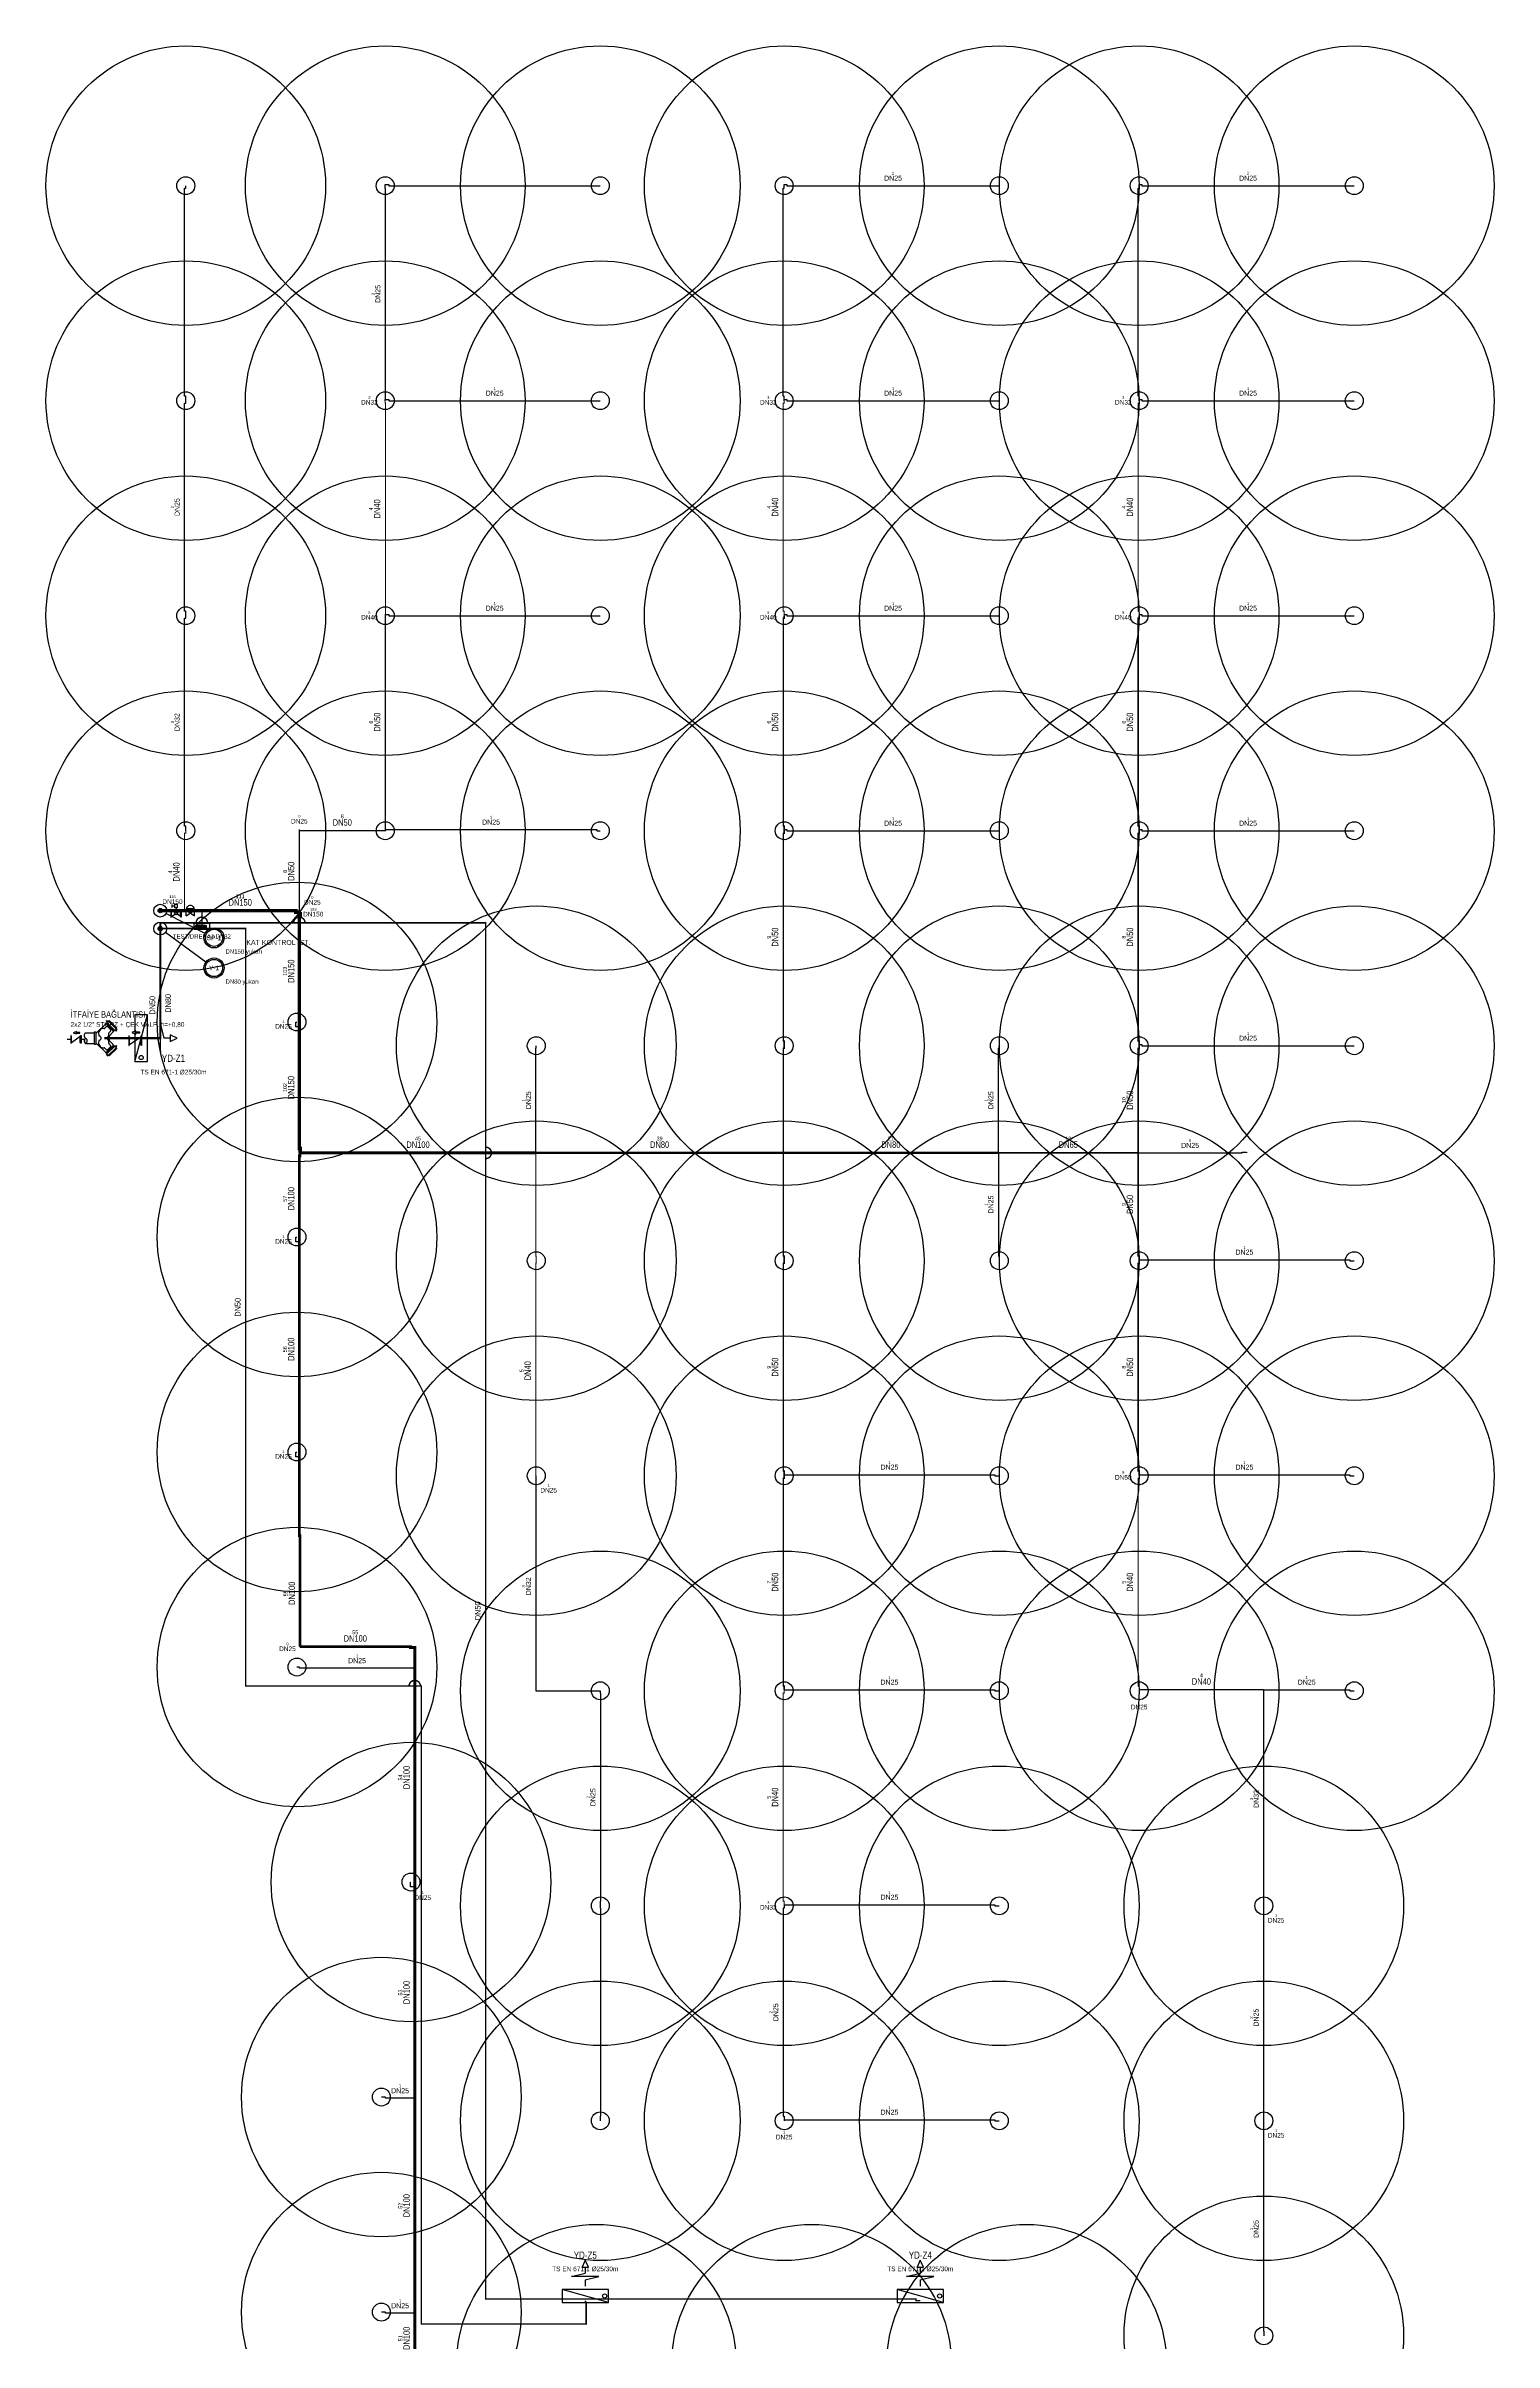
# Model space of a CAD drawing. Header units: centimetres. Extents: x 247996 to 314900, y -468471 to -440326.
# Drawn here: x 250247 to 252266, y -454079 to -450876 of the extents above; entities that cross this region are included whole.
import ezdxf
from ezdxf.enums import TextEntityAlignment as Align

# ---------------------------------------------------------------- set-up
doc = ezdxf.new("R2010")
doc.units = ezdxf.units.CM
for name, color, linetype in [('SCOTT-MTY-SPRINKLER', 15, 'Continuous'), ('SCOTT-MTY-SPRINKLER-BORU', 140, 'Continuous'), ('SCOTT-MTY-SPRINKLER-CAP', 141, 'Continuous'), ('SCOTT-MTY-SPRINKLER-KORUMA', 8, 'Continuous'), ('SCOTT-MTY-YANGIN-DOLAP', 1, 'Continuous'), ('SCOTT-MTY-YANGIN-DOLAP-BORU', 1, 'Continuous'), ('SCOTT-MTY-YANGIN-ITFAIYE', 1, 'Continuous'), ('SCOTT-MTY-YANGIN-KOLON', 6, 'Continuous'), ('SCOTT-MTY-YANGIN-VANA', 1, 'Continuous')]:
    doc.layers.add(name, color=color, linetype=linetype)
doc.styles.add('ROTAS', font='arial.ttf')

# ---------------------------------------------------------------- blocks, each defined once
blk = doc.blocks.new('ASL-SPR-UP')
blk.add_circle((0, 0), 12.5)
blk = doc.blocks.new('Y-KOLON')
blk.add_hatch(color=7).paths.add_polyline_path([(3, 0), (2.8, 1.1), (2.1, 2.1), (1.1, 2.8), (0, 3), (-1.1, 2.8), (-2.1, 2.1), (-2.8, 1.1), (-3, 0), (-2.8, -1.1), (-2.1, -2.1), (-1.1, -2.8), (0, -3), (1.1, -2.8), (2.1, -2.1), (2.8, -1.1)])
for radius in [9, 3]:
    blk.add_circle((0, 0), radius)
blk = doc.blocks.new('ASL-YD-PLAN')
for p, q in [((-21.2, 7.3), (0, 12.3)), ((21.2, 7.3), (-21.2, 7.3)), ((0, 32.8), (-5, 22)), ((-5, 22), (5, 22)), ((5, 22), (0, 32.8)), ((0, 22), (0, 12.3)), ((0, 2.3), (21.2, 7.3)), ((0, 2.3), (0, -7.8)), ((36, -32.8), (-36, -12.8)), ((30, -22.8), (30, -22.8))]:
    blk.add_line(p, q)
for points in [[(-36, -12.8), (-36, -32.8), (36, -32.8), (36, -12.8), (-36, -12.8)], [(36, -32.8), (-36, -12.8), (-36, -32.8), (36, -32.8)]]:
    blk.add_lwpolyline(points)
blk.add_circle((30, -22.8), 3.25)
blk = doc.blocks.new('ASL-IZL-KELEBEK')
for p, q in [((-4.4, -6.8), (-17.1, 1.9)), ((-17.1, -22.4), (-17.1, 1.9)), ((-15.3, 12.6), (-15.3, 23.4)), ((-15.3, 12.6), (-15.3, 23.4)), ((-15.3, 12.6), (-15.3, 23.4)), ((-15.3, 12.6), (-15.3, 23.4)), ((-15.3, 18), (-4.7, 18)), ((-15.3, 18), (-4.7, 18)), ((-15.3, 18), (-4.7, 18)), ((-15.3, 18), (-4.7, 18)), ((0.1, 10.8), (0.1, -10.2)), ((4.6, -6.7), (17.1, 1.9)), ((17.1, -22.4), (17.1, 1.9)), ((-17.1, -22.4), (-4.4, -13.6)), ((17.1, -22.4), (4.6, -13.7))]:
    blk.add_line(p, q)
for points in [[(-18.2, 4.8), (-20, 4.8), (-20, -25.2), (-18.2, -25.2), (-18.2, 4.8)], [(4.9, 25.2), (4.9, 10.8), (-4.7, 10.8), (-4.7, 25.2), (4.9, 25.2)], [(4.9, 25.2), (4.9, 10.8), (-4.7, 10.8), (-4.7, 25.2), (4.9, 25.2)], [(4.9, 25.2), (4.9, 10.8), (-4.7, 10.8), (-4.7, 25.2), (4.9, 25.2)], [(4.9, 25.2), (4.9, 10.8), (-4.7, 10.8), (-4.7, 25.2), (4.9, 25.2)], [(18.2, 4.8), (20, 4.8), (20, -25.2), (18.2, -25.2), (18.2, 4.8)]]:
    blk.add_lwpolyline(points)
blk.add_circle((0.1, -10.2), 5.68)
blk = doc.blocks.new('ASL-FS')
for p, q in [((-16.3, 7.7), (16.2, 7.7)), ((-16.2, -20), (-16.2, 2)), ((-16.2, 2), (16.3, -20)), ((-16.2, -20), (16.3, 2)), ((0.1, -9), (0.1, 7.7)), ((16.3, -20), (16.3, 2))]:
    blk.add_line(p, q)
blk.add_lwpolyline([(16.2, 7.7), (14.8, 11.1), (12.8, 14.1), (10.1, 16.6), (7, 18.5), (3.5, 19.6), (-0.1, 20), (-3.7, 19.6), (-7.2, 18.5), (-10.3, 16.6), (-12.9, 14.1), (-15, 11.1), (-16.3, 7.7)])
blk = doc.blocks.new('ASL-TEST')
for p, q in [((-34, 5), (-32, 10)), ((-29, 10), (-26, 5)), ((-27, 0), (-21, 0)), ((-21, 10), (-7, -10)), ((-21, -10), (-7, 10)), ((-21, 10), (-7, -10)), ((-21, -10), (-7, 10)), ((-7, 0), (-6, 0)), ((-6, 8), (3, 4)), ((-6, -8), (-6, 8)), ((5, -6), (18, 6)), ((5, 6), (18, -6)), ((19, 4), (28, 8)), ((28, -8), (28, 8)), ((-34, -5), (-32, -10)), ((-29, -10), (-26, -5)), ((-6, -8), (3, -4)), ((19, -4), (28, -8))]:
    blk.add_line(p, q)
for points in [[(-44, -19), (-44, 19), (44, 19), (44, -19), (-44, -19)], [(-34, -5), (-34, 5)], [(-27, -2), (-27, 2), (-33, 2), (-33, -2), (-27, -2)], [(-32, 10), (-29, 10)], [(-26, -5), (-26, 5)], [(-21, -10), (-21, 10), (-7, 10), (-7, -10), (-21, -10)], [(-32, -10), (-29, -10)]]:
    blk.add_lwpolyline(points)
blk.add_circle((11, 0), 8.88)
blk = doc.blocks.new('ASL-ITFAIYE')
for p, q in [((-80.2, -16.6), (-80.2, 7.8)), ((-45.9, -16.6), (-45.9, 7.8)), ((-26.1, 20.7), (9, 20.7)), ((13.9, 24.4), (14.3, 23.8)), ((20.1, 23.3), (50.1, 53.3)), ((49.4, 38.7), (55, 44.3)), ((50.7, 53.6), (51.8, 53.6)), ((52.4, 53.8), (58.4, 59.9)), ((54.6, 56), (83.1, 27.5)), ((54.8, 65.7), (58.2, 69.2)), ((54.8, 65.7), (58.4, 62.1)), ((56, 57.4), (84.5, 28.9)), ((57.1, 63.4), (60.5, 66.9)), ((58.2, 69.2), (61.9, 65.5)), ((58.4, 59.8), (86.5, 31.7)), ((60.5, 44.3), (71.4, 33.4)), ((64, 65.5), (64.1, 65.6)), ((66, 22.5), (71.4, 27.9)), ((67, 9.6), (80.4, 23.1)), ((80.7, 23.6), (80.7, 24.7)), ((80.9, 25.3), (87, 31.3)), ((89.1, 31.3), (92.8, 27.7)), ((90.5, 30), (93.9, 33.4)), ((92.6, 37), (92.6, 37)), ((92.6, 34.8), (96.2, 31.1)), ((92.8, 27.7), (96.2, 31.1)), ((-96.2, -4.3), (-83.1, -4.3)), ((-43, -4.3), (-32.6, -4.3)), ((-26.1, -20.7), (9, -20.7)), ((13.9, -24.4), (14.3, -23.8)), ((20.1, -23.3), (50.2, -53.3)), ((49.4, -38.7), (55, -44.3)), ((50.7, -53.6), (51.8, -53.6)), ((52.4, -53.8), (58.4, -59.9)), ((54.6, -56), (83.1, -27.5)), ((54.8, -65.7), (58.4, -62.1)), ((56, -57.4), (84.5, -28.9)), ((57.1, -63.4), (60.5, -66.9)), ((58.2, -69.2), (61.9, -65.5)), ((58.4, -59.8), (86.5, -31.7)), ((60.5, -44.3), (71.4, -33.4)), ((64.1, -65.5), (64.1, -65.6)), ((66, -22.5), (71.4, -27.9)), ((67, -9.6), (80.4, -23.1)), ((80.7, -24.7), (80.7, -23.6)), ((80.9, -25.3), (87, -31.3)), ((89.1, -31.3), (92.8, -27.7)), ((90.5, -30), (94, -33.4)), ((92.6, -34.8), (96.2, -31.1)), ((92.6, -37), (92.6, -37)), ((92.8, -27.7), (96.2, -31.1))]:
    blk.add_line(p, q)
for points in [[(-81.3, 10.7), (-83.1, 10.7), (-83.1, -19.4), (-81.3, -19.4), (-81.3, 10.7)], [(-80.2, -16.6), (-45.9, 7.8)], [(-73.9, 21.1), (-60.8, 16.3), (-63.3, 20.1), (-48.3, 20.1), (-48.3, 22.1), (-63.3, 22.1), (-60.8, 26), (-73.9, 21.1)], [(-44.8, 10.7), (-43, 10.7), (-43, -19.4), (-44.8, -19.4), (-44.8, 10.7)], [(-26.1, 20.7), (-28.1, 18.6), (-29.7, 16), (-30.6, 13.3), (-31, 10.3), (-30.6, 7.4), (-29.7, 4.6), (-28.1, 2.1), (-26.1, 0)], [(9, -24.4), (9, 24.4), (13.9, 24.4), (13.9, -24.4), (9, -24.4)], [(14.3, 23.8), (14.9, 23.2), (15.5, 22.7), (16.3, 22.4), (17.1, 22.2), (17.9, 22.2), (18.7, 22.4), (19.5, 22.8), (20.1, 23.3)], [(46.4, 37.6), (42.1, 37.5), (37.9, 36.4), (34, 34.5), (30.7, 31.9), (27.9, 28.5), (25.9, 24.7), (24.8, 20.6), (24.6, 16.3), (25.3, 12), (26.9, 8)], [(27.1, -8), (28.8, -7.8), (30.3, -7.3), (31.8, -6.5), (33, -5.4), (34, -4), (34.7, -2.5), (35, -0.8), (35, 0.8), (34.7, 2.5), (34, 4), (33, 5.4), (31.8, 6.5), (30.3, 7.3), (28.8, 7.8), (27.1, 8)], [(46.4, 37.6), (47.2, 37.6), (48, 37.8), (48.8, 38.2), (49.4, 38.7)], [(50.7, 53.6), (50.5, 53.6), (50.4, 53.5), (50.3, 53.4), (50.1, 53.3)], [(51.8, 53.6), (52, 53.6), (52.1, 53.6), (52.2, 53.7), (52.4, 53.8)], [(60.5, 44.3), (59.8, 44.8), (59, 45.2), (58.2, 45.4), (57.3, 45.4), (56.5, 45.2), (55.7, 44.8), (55, 44.3)], [(57.9, 1.2), (57.7, 0.9), (57.5, 0.7), (57.4, 0.3), (57.4, 0), (57.4, -0.3), (57.5, -0.7), (57.7, -0.9), (57.9, -1.2)], [(57.9, 1.2), (60.9, 3.9), (63.2, 7.3), (64.6, 11.1), (65.2, 15.1), (64.9, 19.1)], [(58.4, 59.9), (58.7, 60.1), (58.8, 60.5), (58.9, 60.8), (58.9, 61.1), (58.8, 61.5), (58.7, 61.8), (58.4, 62.1)], [(61.9, 65.5), (62.1, 65.3), (62.4, 65.1), (62.8, 65), (63.1, 65), (63.5, 65.1), (63.8, 65.3), (64, 65.5)], [(63.8, 65.9), (93, 36.7), (95.7, 39.4), (66.5, 68.6), (63.8, 65.9)], [(66, 22.5), (65.4, 21.8), (65, 21), (64.9, 20), (64.9, 19.1)], [(67, 9.6), (66.5, 9.1), (66.2, 8.4), (65.9, 7.8), (65.8, 7.1)], [(65.8, 7.1), (65.8, 7), (65.9, 6.9), (65.9, 6.8), (65.9, 6.7)], [(65.9, -6.7), (67, -4.1), (67.6, -1.4), (67.6, 1.4), (67, 4.1), (65.9, 6.7)], [(71.4, 27.9), (71.9, 28.6), (72.3, 29.4), (72.5, 30.2), (72.5, 31.1), (72.3, 31.9), (71.9, 32.7), (71.4, 33.4)], [(80.4, 23.1), (80.5, 23.2), (80.6, 23.3), (80.6, 23.5), (80.7, 23.6)], [(80.9, 25.3), (80.8, 25.2), (80.7, 25), (80.7, 24.9), (80.7, 24.7)], [(89.1, 31.3), (88.9, 31.6), (88.6, 31.7), (88.2, 31.8), (87.9, 31.8), (87.5, 31.7), (87.2, 31.6), (87, 31.3)], [(92.6, 37), (92.4, 36.7), (92.2, 36.4), (92.1, 36), (92.1, 35.7), (92.2, 35.4), (92.4, 35), (92.6, 34.8)], [(-26.1, 0), (-28, -2.2), (-29.5, -4.7), (-30.4, -7.4), (-30.7, -10.3), (-30.4, -13.2), (-29.5, -16), (-28, -18.5), (-26.1, -20.7)], [(-25.3, -0.4), (-27.2, -2.4), (-28.7, -4.9), (-29.6, -7.5), (-29.9, -10.3), (-29.6, -13.1), (-28.7, -15.8), (-27.2, -18.2), (-25.3, -20.3)], [(-26.1, -20.7), (-24, -19.5), (-22.3, -17.9), (-20.9, -16), (-19.9, -13.8), (-19.4, -11.5), (-19.4, -9.2), (-19.9, -6.8), (-20.9, -4.7), (-22.3, -2.8), (-24, -1.2), (-26.1, 0)], [(20.1, -23.3), (19.5, -22.8), (18.7, -22.4), (17.9, -22.2), (17.1, -22.2), (16.3, -22.4), (15.5, -22.7), (14.9, -23.2), (14.3, -23.8)], [(26.9, -8), (25.3, -12), (24.6, -16.3), (24.8, -20.6), (25.9, -24.7), (27.9, -28.6), (30.7, -31.9), (34, -34.5), (37.9, -36.4), (42.1, -37.5), (46.4, -37.6)], [(49.4, -38.7), (48.8, -38.2), (48, -37.8), (47.2, -37.6), (46.4, -37.6)], [(50.2, -53.3), (50.3, -53.4), (50.4, -53.5), (50.5, -53.6), (50.7, -53.6)], [(52.4, -53.8), (52.2, -53.7), (52.1, -53.6), (52, -53.6), (51.8, -53.6)], [(55, -44.3), (55.7, -44.8), (56.5, -45.2), (57.3, -45.4), (58.2, -45.4), (59, -45.2), (59.8, -44.8), (60.5, -44.3)], [(64.9, -19.1), (65.2, -15.1), (64.6, -11.1), (63.2, -7.3), (60.9, -3.9), (57.9, -1.2)], [(58.4, -62.1), (58.7, -61.8), (58.8, -61.5), (58.9, -61.1), (58.9, -60.8), (58.8, -60.5), (58.7, -60.1), (58.4, -59.9)], [(64.1, -65.5), (63.8, -65.3), (63.5, -65.1), (63.1, -65), (62.8, -65), (62.5, -65.1), (62.1, -65.3), (61.9, -65.5)], [(63.8, -65.9), (93, -36.7), (95.7, -39.4), (66.5, -68.6), (63.8, -65.9)], [(64.9, -19.1), (64.9, -20), (65, -21), (65.4, -21.8), (66, -22.5)], [(64.9, -19.1), (64.9, -20), (65, -21), (65.4, -21.8), (66, -22.5)], [(65.9, -6.7), (65.9, -6.8), (65.9, -6.9), (65.8, -7), (65.8, -7.1)], [(65.8, -7.1), (65.9, -7.8), (66.2, -8.4), (66.5, -9.1), (67, -9.6)], [(71.4, -33.4), (71.9, -32.7), (72.3, -31.9), (72.5, -31.1), (72.5, -30.2), (72.3, -29.4), (71.9, -28.6), (71.4, -27.9)], [(80.7, -23.6), (80.6, -23.5), (80.6, -23.3), (80.5, -23.2), (80.4, -23.1)], [(80.7, -24.7), (80.7, -24.9), (80.7, -25), (80.8, -25.1), (80.9, -25.3)], [(87, -31.3), (87.2, -31.6), (87.5, -31.7), (87.9, -31.8), (88.2, -31.8), (88.6, -31.7), (88.9, -31.6), (89.1, -31.3)], [(92.6, -34.8), (92.4, -35), (92.2, -35.4), (92.1, -35.7), (92.1, -36), (92.2, -36.4), (92.4, -36.7), (92.6, -37)]]:
    blk.add_lwpolyline(points)
blk.add_circle((65, 0), 1.84)
blk = doc.blocks.new('ASL-CEK')
for p, q in [((-17.1, -19.8), (-17.1, 4.5)), ((17.1, -19.8), (17.1, 4.5))]:
    blk.add_line(p, q)
for points in [[(-18.2, 7.4), (-20, 7.4), (-20, -22.6), (-18.2, -22.6), (-18.2, 7.4)], [(-17.1, -19.8), (17.1, 4.5)], [(-10.8, 17.8), (2.2, 13), (-0.3, 16.8), (14.7, 16.8), (14.7, 18.8), (-0.3, 18.8), (2.2, 22.6), (-10.8, 17.8)], [(18.2, 7.4), (20, 7.4), (20, -22.6), (18.2, -22.6), (18.2, 7.4)]]:
    blk.add_lwpolyline(points)

msp = doc.modelspace()

# ---------------------------------------------------------------- linework, layer by layer
at = {"layer": 'SCOTT-MTY-SPRINKLER-BORU'}
for points in [[(250441.6, -451670.5), (250441.6, -451664), (250440, -451664), (250440, -451374), (250441.6, -451374), (250441.6, -451370.5), (250441.6, -451364), (250440, -451364), (250440, -451074), (250441.6, -451074), (250441.6, -451070.5)], [(250720, -451369), (250720, -451074), (250719.8, -451074), (250719.8, -451070.5), (250719.8, -451069), (250725, -451069), (250725, -451070.5), (251019.8, -451070.5)], [(251276.2, -451369), (251276.2, -451364), (251275, -451364), (251275, -451074), (251276.2, -451074), (251276.2, -451070.5), (251276.2, -451069), (251280, -451069), (251280, -451070.5), (251576.2, -451070.5)], [(251771.4, -451369), (251771.4, -451364), (251770, -451364), (251770, -451074), (251771.4, -451074), (251771.4, -451070.5), (251771.4, -451069), (251775, -451069), (251775, -451070.5), (252071.4, -451070.5)], [(250719.8, -451370.5), (250719.8, -451369), (250720, -451369)], [(250720, -451369), (250725, -451369), (250725, -451370.5), (251019.8, -451370.5)], [(251276.2, -451370.5), (251276.2, -451369)], [(251276.2, -451369), (251280, -451369), (251280, -451370.5), (251576.2, -451370.5)], [(251771.4, -451370.5), (251771.4, -451369)], [(251771.4, -451369), (251775, -451369), (251775, -451370.5), (252071.4, -451370.5)], [(250441.6, -451970.5), (250441.6, -451964), (250440, -451964), (250440, -451674), (250441.6, -451674), (250441.6, -451670.5)], [(250720, -451669), (250725, -451669), (250725, -451670.5), (251019.8, -451670.5)], [(251276.2, -451669), (251280, -451669), (251280, -451670.5), (251576.2, -451670.5)], [(251771.4, -451669), (251775, -451669), (251775, -451670.5), (252071.4, -451670.5)], [(250600, -451970.5), (250600, -451969)], [(250719.8, -451969), (251015, -451969), (251015, -451970.5), (251019.8, -451970.5)], [(251276.2, -451969), (251280, -451969), (251280, -451970.5), (251576.2, -451970.5)], [(251771.4, -451969), (251775, -451969), (251775, -451970.5), (252071.4, -451970.5)], [(250464, -452082), (250464, -452104)], [(250464, -452089), (250464, -452109)], [(250601, -452084), (250601, -452082)], [(250600, -452244), (250595, -452244), (250595, -452237.4), (250596.7, -452237.4)], [(250930, -452420), (250930, -452419), (250930, -452274), (250930.5, -452274), (250930.5, -452270.5)], [(251575, -452420), (251575, -452419), (251575, -452274), (251576.2, -452274), (251576.2, -452270.5)], [(251771.4, -452269), (251775, -452269), (251775, -452270.5), (252071.4, -452270.5)], [(251575, -452420), (251575, -452564), (251576.2, -452564), (251576.2, -452570.5)], [(251770, -452420), (251915, -452420), (251915, -452419), (251921, -452419), (251921, -452420)], [(250600, -452544), (250595, -452544), (250595, -452537.4), (250596.7, -452537.4)], [(251771.4, -452569), (252065, -452569), (252065, -452570.5), (252071.4, -452570.5)], [(250600, -452844), (250595, -452844), (250595, -452837.4), (250596.7, -452837.4)], [(250930, -452874), (250930.5, -452874), (250930.5, -452870.5)], [(250930, -452874), (250930, -452879), (250930, -453170.5), (251019.8, -453170.5)], [(251276.2, -452869), (251570, -452869), (251570, -452870.5), (251576.2, -452870.5)], [(251771.4, -452869), (252065, -452869), (252065, -452870.5), (252071.4, -452870.5)], [(250761, -453139), (250600, -453139), (250600, -453137.4), (250596.7, -453137.4)], [(250601, -453109), (250600, -453109)], [(251276.2, -453169), (251570, -453169), (251570, -453170.5), (251576.2, -453170.5)], [(251771.4, -453169), (251771.4, -453170.5)], [(251945, -453169), (251945, -453474)], [(251945, -453169), (252065, -453169), (252065, -453170.5), (252071.4, -453170.5)], [(251019.8, -453170.5), (251019.8, -453174), (251020, -453174), (251020, -453464), (251019.8, -453464), (251019.8, -453469), (251019.8, -453470.5), (251019.8, -453474), (251020, -453474), (251020, -453764), (251019.8, -453764), (251019.8, -453770.5)], [(250761, -453444), (250755, -453444), (250755, -453437.4), (250755.7, -453437.4)], [(251276.2, -453470.5), (251276.2, -453474), (251275, -453474), (251275, -453764), (251276.2, -453764), (251276.2, -453769)], [(251276.2, -453469), (251570, -453469), (251570, -453470.5), (251576.2, -453470.5)], [(251276.2, -453469), (251276.2, -453470.5)], [(251945, -453474), (251945.3, -453474), (251945.3, -453470.5)], [(251945, -453474), (251945, -453479), (251945, -453774)], [(250761, -453739), (250720, -453739), (250720, -453737.4), (250714.4, -453737.4)], [(251276.2, -453769), (251570, -453769), (251570, -453770.5), (251576.2, -453770.5)], [(251276.2, -453769), (251276.2, -453770.5)], [(251945, -453774), (251945.3, -453774), (251945.3, -453770.5)], [(251945, -453774), (251945, -453779), (251945, -454064), (251945.3, -454064), (251945.3, -454070.5)], [(250761, -454039), (250720, -454039), (250720, -454037.4), (250714.4, -454037.4)]]:
    msp.add_lwpolyline(points, dxfattribs=at)
for points, const_width in [([(250720, -451669), (250720, -451374), (250719.8, -451374), (250719.8, -451370.5)], 1.5), ([(251276.2, -451669), (251276.2, -451664), (251275, -451664), (251275, -451374), (251276.2, -451374), (251276.2, -451370.5)], 1.5), ([(251771.4, -451669), (251771.4, -451664), (251770, -451664), (251770, -451374), (251771.4, -451374), (251771.4, -451370.5)], 1.5), ([(250719.8, -451969), (250719.8, -451964), (250720, -451964), (250720, -451674), (250719.8, -451674), (250719.8, -451670.5)], 2), ([(250719.8, -451670.5), (250719.8, -451669), (250720, -451669)], 1.5), ([(251276.2, -451969), (251276.2, -451964), (251275, -451964), (251275, -451674), (251276.2, -451674), (251276.2, -451670.5)], 2), ([(251276.2, -451670.5), (251276.2, -451669)], 1.5), ([(251771.4, -451969), (251771.4, -451964), (251770, -451964), (251770, -451674), (251771.4, -451674), (251771.4, -451670.5)], 2), ([(251771.4, -451670.5), (251771.4, -451669)], 1.5), ([(250440, -452082), (250440, -451974), (250441.6, -451974), (250441.6, -451970.5)], 1.5), ([(250600, -451970.5), (250719.8, -451970.5), (250719.8, -451969)], 2), ([(250600, -452084), (250600, -451970.5)], 2), ([(251275, -452420), (251275, -452419), (251275, -452274), (251276.2, -452274), (251276.2, -452270.5), (251276.2, -452264), (251275, -452264), (251275, -451974), (251276.2, -451974), (251276.2, -451970.5), (251276.2, -451969)], 2), ([(251771.4, -452269), (251771.4, -452264), (251770, -452264), (251770, -451974), (251771.4, -451974), (251771.4, -451970.5), (251771.4, -451969)], 2), ([(250406, -452082), (250440, -452082)], 5), ([(250440, -452082), (250595, -452082), (250595, -452084), (250600, -452084)], 5), ([(250600, -452084), (250601, -452084)], 5), ([(250601, -452084), (250601, -452089), (250600, -452089), (250600, -452244)], 5), ([(250600, -452089), (250600, -452109)], 5), ([(250600, -452244), (250600, -452414), (250601, -452414), (250601, -452420)], 5), ([(251770, -452420), (251770, -452419), (251770, -452274), (251771.4, -452274), (251771.4, -452270.5), (251771.4, -452269)], 2), ([(250601, -452420), (250601, -452424), (250600, -452424), (250600, -452544)], 4), ([(250601, -452420), (250930, -452420)], 4), ([(250850, -452420), (250870, -452420)], 4), ([(250930, -452420), (251275, -452420)], 3), ([(250930, -452420), (250930, -452564), (250930.5, -452564), (250930.5, -452569), (250930.5, -452570.5), (250930.5, -452574), (250930, -452574), (250930, -452874)], 1.5), ([(251275, -452420), (251575, -452420)], 3), ([(251275, -452420), (251275, -452564), (251276.2, -452564), (251276.2, -452569), (251276.2, -452570.5), (251276.2, -452574), (251275, -452574), (251275, -452864), (251276.2, -452864), (251276.2, -452869)], 2), ([(251575, -452420), (251770, -452420)], 2.5), ([(251770, -452420), (251770, -452564), (251771.4, -452564), (251771.4, -452569)], 2), ([(250600, -452544), (250600, -452844)], 4), ([(251771.4, -452569), (251771.4, -452570.5), (251771.4, -452574), (251770, -452574), (251770, -452864), (251771.4, -452864), (251771.4, -452869)], 2), ([(250600, -452844), (250600, -452954), (250601, -452954), (250601, -452960), (250601, -453109)], 4), ([(251276.2, -452869), (251276.2, -452870.5), (251276.2, -452874), (251275, -452874), (251275, -453164), (251276.2, -453164), (251276.2, -453169)], 2), ([(251771.4, -452870.5), (251771.4, -452874), (251770, -452874), (251770, -453164), (251771.4, -453164), (251771.4, -453169)], 1.5), ([(251771.4, -452869), (251771.4, -452870.5)], 2), ([(250601, -453109), (250755, -453109), (250755, -453110), (250761, -453110), (250761, -453139)], 4), ([(250761, -453139), (250761, -453444)], 4), ([(250761, -453154), (250761, -453174)], 4), ([(251276.2, -453169), (251276.2, -453170.5), (251276.2, -453174), (251275, -453174), (251275, -453464), (251276.2, -453464), (251276.2, -453469)], 1.5), ([(251771.4, -453169), (251945, -453169)], 1.5), ([(250761, -453444), (250761, -453739)], 4), ([(250761, -453739), (250761, -454039)], 4), ([(250761, -454039), (250761, -454109)], 4)]:
    msp.add_lwpolyline(points, dxfattribs=dict(at, const_width=const_width))
at = {"layer": 'SCOTT-MTY-SPRINKLER-KORUMA'}
for centre in [(250441.6, -451070.5), (250719.8, -451070.5), (251019.8, -451070.5), (251276.3, -451070.5), (251576.3, -451070.5), (251771.4, -451070.5), (252071.4, -451070.5), (250441.6, -451370.5), (250719.8, -451370.5), (251019.8, -451370.5), (251276.3, -451370.5), (251576.3, -451370.5), (251771.4, -451370.5), (252071.4, -451370.5), (250441.6, -451670.5), (250719.8, -451670.5), (251019.8, -451670.5), (251276.3, -451670.5), (251576.3, -451670.5), (251771.4, -451670.5), (252071.4, -451670.5), (250441.6, -451970.5), (250719.8, -451970.5), (251019.8, -451970.5), (251276.3, -451970.5), (251576.3, -451970.5), (251771.4, -451970.5), (252071.4, -451970.5), (250596.7, -452237.4), (250930.5, -452270.5), (251276.3, -452270.5), (251576.3, -452270.5), (251771.4, -452270.5), (252071.4, -452270.5), (250596.7, -452537.4), (250930.5, -452570.5), (251276.3, -452570.5), (251576.3, -452570.5), (251771.4, -452570.5), (252071.4, -452570.5), (250596.7, -452837.4), (250930.5, -452870.5), (251276.3, -452870.5), (251576.3, -452870.5), (251771.4, -452870.5), (252071.4, -452870.5), (250596.7, -453137.4), (251019.8, -453170.5), (251276.3, -453170.5), (251576.3, -453170.5), (251771.4, -453170.5), (252071.4, -453170.5), (250755.7, -453437.4), (251019.8, -453470.5), (251276.3, -453470.5), (251576.3, -453470.5), (251945.3, -453470.5), (250714.4, -453737.4), (251019.8, -453770.5), (251276.3, -453770.5), (251576.3, -453770.5), (251945.3, -453770.5), (250714.4, -454037.4), (251945.3, -454070.5), (251014.4, -454110.1), (251314.4, -454110.1), (251614.4, -454110.1)]:
    msp.add_circle(centre, 195, dxfattribs=at)
at = {"layer": 'SCOTT-MTY-YANGIN-DOLAP-BORU', "const_width": 2}
for points in [[(250406, -452107), (250406, -452260), (250372.9, -452260)], [(250406, -452107), (250406, -452099), (250405, -452099), (250860, -452099), (250860, -454019), (251460, -454019), (251460, -454021.4), (251466.1, -454021.4)], [(250406, -452107), (250525, -452107), (250525, -453164), (250770, -453164), (250770, -454054), (251000, -454054), (251000, -454024), (250998.8, -454024), (250998.8, -454021.4)], [(250456, -452099), (250456.3, -452096.9), (250457.1, -452095), (250458.3, -452093.3), (250460, -452092.1), (250461.9, -452091.3), (250464, -452091), (250466.1, -452091.3), (250468, -452092.1), (250469.7, -452093.3), (250470.9, -452095), (250471.7, -452096.9), (250472, -452099)], [(250592, -452099), (250592.3, -452096.9), (250593.1, -452095), (250594.3, -452093.3), (250596, -452092.1), (250597.9, -452091.3), (250600, -452091), (250602.1, -452091.3), (250604, -452092.1), (250605.7, -452093.3), (250606.9, -452095), (250607.7, -452096.9), (250608, -452099)], [(250860, -452412), (250862.1, -452412.3), (250864, -452413.1), (250865.7, -452414.3), (250866.9, -452416), (250867.7, -452417.9), (250868, -452420), (250867.7, -452422.1), (250866.9, -452424), (250865.7, -452425.7), (250864, -452426.9), (250862.1, -452427.7), (250860, -452428)], [(250753, -453164), (250753.3, -453161.9), (250754.1, -453160), (250755.3, -453158.3), (250757, -453157.1), (250758.9, -453156.3), (250761, -453156), (250763.1, -453156.3), (250765, -453157.1), (250766.7, -453158.3), (250767.9, -453160), (250768.7, -453161.9), (250769, -453164)]]:
    msp.add_lwpolyline(points, dxfattribs=at)
at = {"layer": 'SCOTT-MTY-YANGIN-ITFAIYE', "const_width": 3}
msp.add_lwpolyline([(250328, -452260), (250406, -452260), (250406, -452098)], dxfattribs=at)
at = {"layer": 'SCOTT-MTY-YANGIN-KOLON'}
for p, q in [((250469.7, -452153.7), (250413.3, -452112.3)), ((250468.5, -452113.7), (250414, -452086.1))]:
    msp.add_line(p, q, dxfattribs=at)
for centre, radius in [((250481, -452120), 14), ((250481, -452120), 12), ((250481, -452162), 14), ((250481, -452162), 12)]:
    msp.add_circle(centre, radius, dxfattribs=at)

# ---------------------------------------------------------------- block references
at = {"layer": 'SCOTT-MTY-SPRINKLER'}
for p in [(250441.6, -451070.5), (250719.8, -451070.5), (251019.8, -451070.5), (251276.3, -451070.5), (251576.3, -451070.5), (251771.4, -451070.5), (252071.4, -451070.5), (250441.6, -451370.5), (250719.8, -451370.5), (251019.8, -451370.5), (251276.3, -451370.5), (251576.3, -451370.5), (251771.4, -451370.5), (252071.4, -451370.5), (250441.6, -451670.5), (250719.8, -451670.5), (251019.8, -451670.5), (251276.3, -451670.5), (251576.3, -451670.5), (251771.4, -451670.5), (252071.4, -451670.5), (250441.6, -451970.5), (250719.8, -451970.5), (251019.8, -451970.5), (251276.3, -451970.5), (251576.3, -451970.5), (251771.4, -451970.5), (252071.4, -451970.5), (250596.7, -452237.4), (250930.5, -452270.5), (251276.3, -452270.5), (251576.3, -452270.5), (251771.4, -452270.5), (252071.4, -452270.5), (250596.7, -452537.4), (250930.5, -452570.5), (251276.3, -452570.5), (251576.3, -452570.5), (251771.4, -452570.5), (252071.4, -452570.5), (250596.7, -452837.4), (250930.5, -452870.5), (251276.3, -452870.5), (251576.3, -452870.5), (251771.4, -452870.5), (252071.4, -452870.5), (250596.7, -453137.4), (251019.8, -453170.5), (251276.3, -453170.5), (251576.3, -453170.5), (251771.4, -453170.5), (252071.4, -453170.5), (250755.7, -453437.4), (251019.8, -453470.5), (251276.3, -453470.5), (251576.3, -453470.5), (251945.3, -453470.5), (250714.4, -453737.4), (251019.8, -453770.5), (251276.3, -453770.5), (251576.3, -453770.5), (251945.3, -453770.5), (250714.4, -454037.4), (251945.3, -454070.5)]:
    msp.add_blockref('ASL-SPR-UP', p, dxfattribs=at)
at = {"layer": 'SCOTT-MTY-YANGIN-DOLAP', "xscale": 0.9, "yscale": 0.9}
for p, rotation in [((250399.9, -452260), -90), ((250998.8, -453994.4), 1.4524644896149063e-10)]:
    msp.add_blockref('ASL-YD-PLAN', p, dxfattribs=dict(at, rotation=rotation))
msp.add_blockref('ASL-YD-PLAN', (251466.1, -453994.4), dxfattribs=at)
at = {"layer": 'SCOTT-MTY-YANGIN-ITFAIYE', "xscale": 0.36, "yscale": 0.36}
msp.add_blockref('ASL-ITFAIYE', (250311, -452260), dxfattribs=at)
at = {"layer": 'SCOTT-MTY-YANGIN-KOLON'}
for p in [(250406, -452082), (250406, -452107)]:
    msp.add_blockref('Y-KOLON', p, dxfattribs=at)
at = {"layer": 'SCOTT-MTY-YANGIN-VANA'}
for name, p, xscale, yscale in [('ASL-IZL-KELEBEK', (250428, -452082), 0.36000000000000004, 0.36000000000000004), ('ASL-FS', (250448, -452082), 0.36000000000000004, 0.36000000000000004), ('ASL-TEST', (250464, -452104), 0.24, 0.24), ('ASL-CEK', (250371, -452260), 0.45, 0.45)]:
    msp.add_blockref(name, p, dxfattribs=dict(at, xscale=xscale, yscale=yscale))

# ---------------------------------------------------------------- texts
at = {"layer": 'SCOTT-MTY-SPRINKLER-CAP', "style": 'ROTAS', "width": 0.8}
for s, height, p in [('2', 4.2, (251428.1, -451053.3)), ('2', 4.2, (251923.2, -451053.3)), ('DN25', 7, (251428.1, -451060)), ('DN25', 7, (251923.2, -451060)), ('DN32', 6.5, (250697.7, -451372.7)), ('3', 3.9, (250697.7, -451365.8)), ('DN25', 7, (250872.4, -451360)), ('1', 4.2, (250872.4, -451353.3)), ('DN32', 6.5, (251254.1, -451372.7)), ('3', 3.9, (251254.1, -451365.8)), ('DN25', 7, (251428.1, -451360)), ('1', 4.2, (251428.1, -451353.3)), ('DN32', 6.5, (251749.2, -451372.7)), ('3', 3.9, (251749.2, -451365.8)), ('DN25', 7, (251923.2, -451360)), ('1', 4.2, (251923.2, -451353.3)), ('5', 3.9, (250697.7, -451665.8)), ('DN25', 7, (250872.4, -451660)), ('1', 4.2, (250872.4, -451653.3)), ('5', 3.9, (251254.1, -451665.8)), ('DN25', 7, (251428.1, -451660)), ('1', 4.2, (251428.1, -451653.3)), ('5', 3.9, (251749.2, -451665.8)), ('DN25', 7, (251923.2, -451660)), ('1', 4.2, (251923.2, -451653.3)), ('DN40', 6.5, (250697.7, -451672.7)), ('DN40', 6.5, (251254.1, -451672.7)), ('DN40', 6.5, (251749.2, -451672.7)), ('0', 3.9, (250600, -451950.3)), ('8', 5.4, (250659.9, -451950.5)), ('1', 4.2, (250867.4, -451951.8)), ('1', 4.2, (251428.1, -451953.3)), ('1', 4.2, (251923.2, -451953.3)), ('DN25', 6.5, (250600, -451957.2)), ('DN50', 9, (250659.9, -451959)), ('DN25', 7, (250867.4, -451958.5)), ('DN25', 7, (251428.1, -451960)), ('DN25', 7, (251923.2, -451960)), ('DN150', 6.5, (250423, -452069.4)), ('115', 3.9, (250423, -452062.6)), ('DN150', 9, (250517.5, -452070.5)), ('111', 5.4, (250517.5, -452062)), ('DN25', 6.5, (250618.1, -452070.4)), ('103', 3.9, (250619.4, -452080.1)), ('0', 3.9, (250618.1, -452063.6)), ('DN150', 6.5, (250619.4, -452086.9)), ('DN25', 6.5, (250577.9, -452243.6)), ('1', 3.9, (250577.9, -452236.8)), ('DN25', 7, (251923.2, -452260)), ('1', 4.2, (251923.2, -452253.3)), ('45', 5.4, (250765.5, -452400)), ('39', 5.4, (251102.5, -452400)), ('21', 5.4, (251425, -452400)), ('19', 5.4, (251672.5, -452400)), ('0', 4.2, (251842.5, -452402.8)), ('DN100', 9, (250765.5, -452408.5)), ('DN80', 9, (251102.5, -452408.5)), ('DN80', 9, (251425, -452408.5)), ('DN65', 9, (251672.5, -452408.5)), ('DN25', 7, (251842.5, -452409.5)), ('DN25', 6.5, (250577.9, -452543.6)), ('1', 3.9, (250577.9, -452536.8)), ('DN25', 7, (251918.2, -452558.5)), ('1', 4.2, (251918.2, -452551.8)), ('DN25', 6.5, (250577.9, -452843.6)), ('1', 3.9, (250577.9, -452836.8)), ('1', 4.2, (251423.1, -452851.8)), ('1', 4.2, (251918.2, -452851.8)), ('1', 3.9, (250947.7, -452883.8)), ('DN25', 7, (251423.1, -452858.5)), ('DN50', 6.5, (251749.2, -452872.7)), ('6', 3.9, (251749.2, -452865.8)), ('DN25', 7, (251918.2, -452858.5)), ('DN25', 6.5, (250947.7, -452890.7)), ('0', 3.9, (250583.4, -453105.1)), ('DN100', 9, (250678, -453097.5)), ('55', 5.4, (250678, -453089)), ('DN25', 6.5, (250583.4, -453111.9)), ('DN25', 7, (250680.5, -453128.5)), ('1', 4.2, (250680.5, -453121.8)), ('DN25', 7, (251423.1, -453158.5)), ('1', 4.2, (251423.1, -453151.8)), ('DN40', 9, (251858.2, -453157.5)), ('4', 5.4, (251858.2, -453149)), ('DN25', 7, (252005, -453158.5)), ('1', 4.2, (252005, -453151.8)), ('DN25', 6.5, (251771.4, -453193.2)), ('1', 3.9, (251771.4, -453186.3)), ('DN25', 6.5, (250772.1, -453459.1)), ('1', 3.9, (250772.1, -453452.3)), ('DN25', 7, (251423.1, -453458.5)), ('1', 4.2, (251423.1, -453451.8)), ('DN32', 6.5, (251254.1, -453472.7)), ('3', 3.9, (251254.1, -453465.8)), ('DN25', 6.5, (251962.4, -453490.7)), ('1', 3.9, (251962.4, -453483.8)), ('DN25', 7, (250740.5, -453728.5)), ('1', 4.2, (250740.5, -453721.8)), ('DN25', 7, (251423.1, -453758.5)), ('1', 4.2, (251423.1, -453751.8)), ('DN25', 6.5, (251276.2, -453793.2)), ('1', 3.9, (251276.2, -453786.3)), ('DN25', 6.5, (251962.4, -453790.7)), ('1', 3.9, (251962.4, -453783.8)), ('DN25', 7, (250740.5, -454028.5)), ('1', 4.2, (250740.5, -454021.8))]:
    msp.add_text(s, height=height, dxfattribs=at).set_placement(p, align=Align.MIDDLE_CENTER)
for s, height, p in [('DN25', 7, (250709.5, -451221.5)), ('2', 4.2, (250702.9, -451221.5)), ('2', 4.2, (250422.9, -451519)), ('DN25', 7, (250429.5, -451519)), ('4', 5.4, (250700, -451521.5)), ('DN40', 9, (250708.5, -451521.5)), ('4', 5.4, (251255, -451519)), ('DN40', 9, (251263.5, -451519)), ('4', 5.4, (251750, -451519)), ('DN40', 9, (251758.5, -451519)), ('3', 4.2, (250422.9, -451819)), ('DN32', 7, (250429.5, -451819)), ('6', 5.4, (250700, -451819)), ('DN50', 9, (250708.5, -451819)), ('6', 5.4, (251255, -451819)), ('DN50', 9, (251263.5, -451819)), ('6', 5.4, (251750, -451819)), ('DN50', 9, (251758.5, -451819)), ('DN40', 9, (250428.5, -452028)), ('DN50', 9, (250588.5, -452027.2)), ('4', 5.4, (250420, -452028)), ('8', 5.4, (250580, -452027.2)), ('DN50', 9, (251263.5, -452119)), ('DN50', 9, (251758.5, -452119)), ('9', 5.4, (251255, -452119)), ('8', 5.4, (251750, -452119)), ('103', 5.4, (250580, -452166.5)), ('DN150', 9, (250588.5, -452166.5)), ('102', 5.4, (250580, -452329)), ('DN150', 9, (250588.5, -452329)), ('DN25', 7, (250919.5, -452346.5)), ('DN25', 7, (251564.5, -452346.5)), ('DN50', 9, (251758.5, -452346.5)), ('1', 4.2, (250912.9, -452346.5)), ('1', 4.2, (251557.9, -452346.5)), ('10', 5.4, (251750, -452346.5)), ('57', 5.4, (250580, -452484)), ('DN100', 9, (250588.5, -452484)), ('1', 4.2, (251557.9, -452492)), ('DN25', 7, (251564.5, -452492)), ('9', 5.4, (251750, -452492)), ('DN50', 9, (251758.5, -452492)), ('DN100', 9, (250588.5, -452694)), ('56', 5.4, (250580, -452694)), ('DN40', 9, (250918.5, -452724)), ('9', 5.4, (251255, -452719)), ('DN50', 9, (251263.5, -452719)), ('8', 5.4, (251750, -452719)), ('DN50', 9, (251758.5, -452719)), ('5', 5.4, (250910, -452724)), ('DN50', 9, (251263.5, -453019)), ('DN40', 9, (251758.5, -453019)), ('55', 5.4, (250581, -453034.5)), ('DN100', 9, (250589.5, -453034.5)), ('3', 4.2, (250912.9, -453024.8)), ('DN32', 7, (250919.5, -453024.8)), ('7', 5.4, (251255, -453019)), ('5', 5.4, (251750, -453019)), ('54', 5.4, (250741, -453291.5)), ('DN100', 9, (250749.5, -453291.5)), ('2', 4.2, (251002.9, -453319)), ('DN25', 7, (251009.5, -453319)), ('5', 5.4, (251255, -453319)), ('DN40', 9, (251263.5, -453319)), ('3', 4.2, (251927.9, -453321.5)), ('DN32', 7, (251934.5, -453321.5)), ('DN100', 9, (250749.5, -453591.5)), ('53', 5.4, (250741, -453591.5)), ('2', 4.2, (251257.9, -453619)), ('DN25', 7, (251264.5, -453619)), ('DN25', 7, (251934.5, -453626.5)), ('2', 4.2, (251927.9, -453626.5)), ('DN100', 9, (250749.5, -453889)), ('52', 5.4, (250741, -453889)), ('1', 4.2, (251927.9, -453921.5)), ('DN25', 7, (251934.5, -453921.5)), ('DN100', 9, (250749.5, -454074)), ('51', 5.4, (250741, -454074))]:
    msp.add_text(s, height=height, rotation=90, dxfattribs=at).set_placement(p, align=Align.MIDDLE_CENTER)
at = {"layer": 'SCOTT-MTY-YANGIN-DOLAP', "style": 'ROTAS', "width": 0.8}
for p in [(250395, -452214.1), (250514, -452635.5), (250849, -453059)]:
    msp.add_text('DN50', height=8, rotation=90, dxfattribs=at).set_placement(p, align=Align.MIDDLE_CENTER)
for p in [(250424.4, -452304), (250998.8, -453973.9), (251466.1, -453973.9)]:
    msp.add_text('TS EN 671-1 Ø25/30m', height=6.5, dxfattribs=at).set_placement(p, align=Align.TOP_CENTER)
for s, p in [('YD-Z1', (250424.4, -452296)), ('YD-Z5', (250998.8, -453965.9)), ('YD-Z4', (251466.1, -453965.9))]:
    msp.add_text(s, height=10, dxfattribs=at).set_placement(p, align=Align.BOTTOM_CENTER)
at = {"layer": 'SCOTT-MTY-YANGIN-ITFAIYE', "style": 'ROTAS', "width": 0.8}
msp.add_text('DN80', height=8, rotation=90, dxfattribs=at).set_placement((250417, -452211.4), align=Align.MIDDLE_CENTER)
for s, height, p in [('2x2 1/2" STORZ + ÇEK VALF, h=+0,80', 6.5, (250281, -452246)), ('İTFAİYE BAĞLANTISI', 9, (250281, -452234))]:
    msp.add_text(s, height=height, dxfattribs=at).set_placement(p, align=Align.BOTTOM_LEFT)
at = {"layer": 'SCOTT-MTY-YANGIN-KOLON', "style": 'ROTAS', "width": 0.8}
for s, p in [('SP-1', (250481, -452120)), ('Y-1', (250481, -452162))]:
    msp.add_text(s, height=6.5, dxfattribs=at).set_placement(p, align=Align.MIDDLE_CENTER)
for s, p in [('DN150 yukarı', (250497, -452136)), ('DN80 yukarı', (250497, -452178))]:
    msp.add_text(s, height=6, dxfattribs=at).set_placement(p, align=Align.TOP_LEFT)
at = {"layer": 'SCOTT-MTY-YANGIN-VANA', "style": 'ROTAS', "width": 0.8}
msp.add_text('TEST/DRENAJ DN32', height=6, dxfattribs=at).set_placement((250464, -452118), align=Align.MIDDLE_CENTER)
msp.add_text('KAT KONTROL İST.', height=7, dxfattribs=at).set_placement((250526, -452132), align=Align.BOTTOM_LEFT)

doc.saveas('drawing.dxf')
